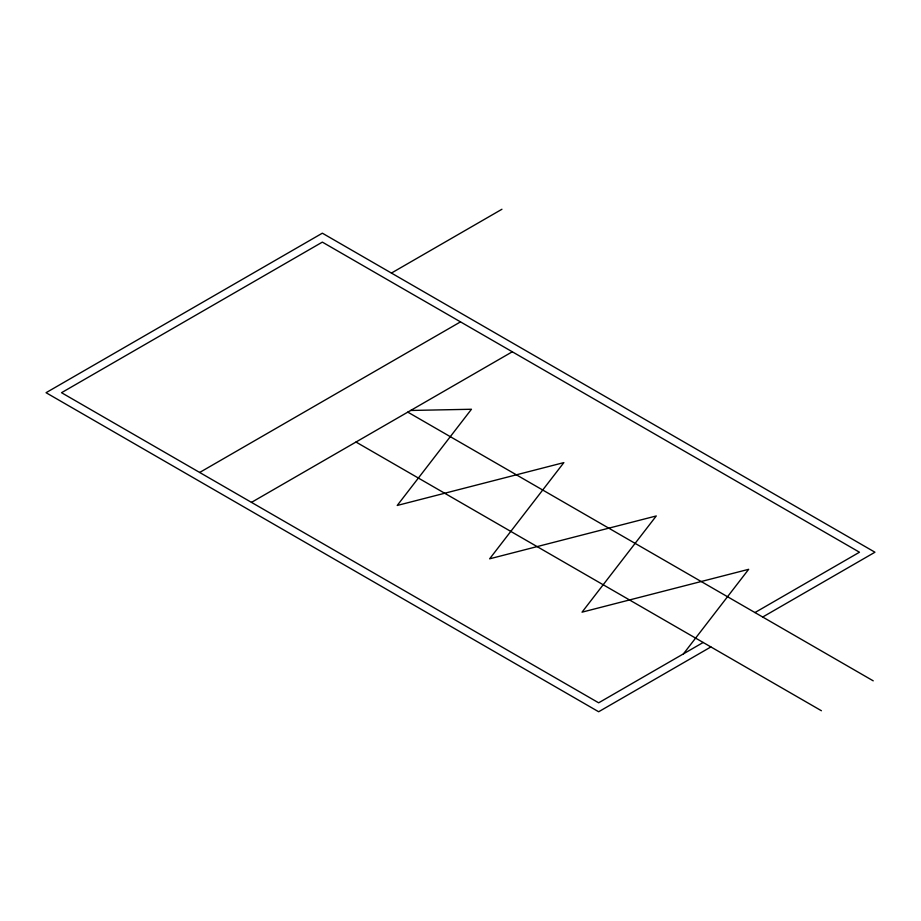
<?xml version="1.0" encoding="UTF-8"?>
<svg xmlns="http://www.w3.org/2000/svg" width="921" height="921" viewBox="0 0 921 921"><rect width="100%" height="100%" fill="white"/><g stroke="black" fill="none" stroke-linecap="round" stroke-linejoin="round"><path stroke-width="1.38" d="M683.451 653.852L748.669 569.316L582.037 612.166L656.27 515.956L489.638 558.817L563.859 462.607L397.227 505.456L471.448 409.258L410.674 410.467M391.425 273.065L501.945 209.251M199.673 472.461L460.5 321.878M251.479 502.371L512.306 351.787M703.16 642.478L598.65 702.815L61.523 392.703L322.35 242.119L859.477 552.22L754.967 612.557M710.897 646.945L598.65 711.749L46.05 392.703L322.35 233.186L874.95 552.22L762.703 617.024M407.796 412.124L873.223 680.838M355.99 442.034L821.417 710.747"/></g></svg>
